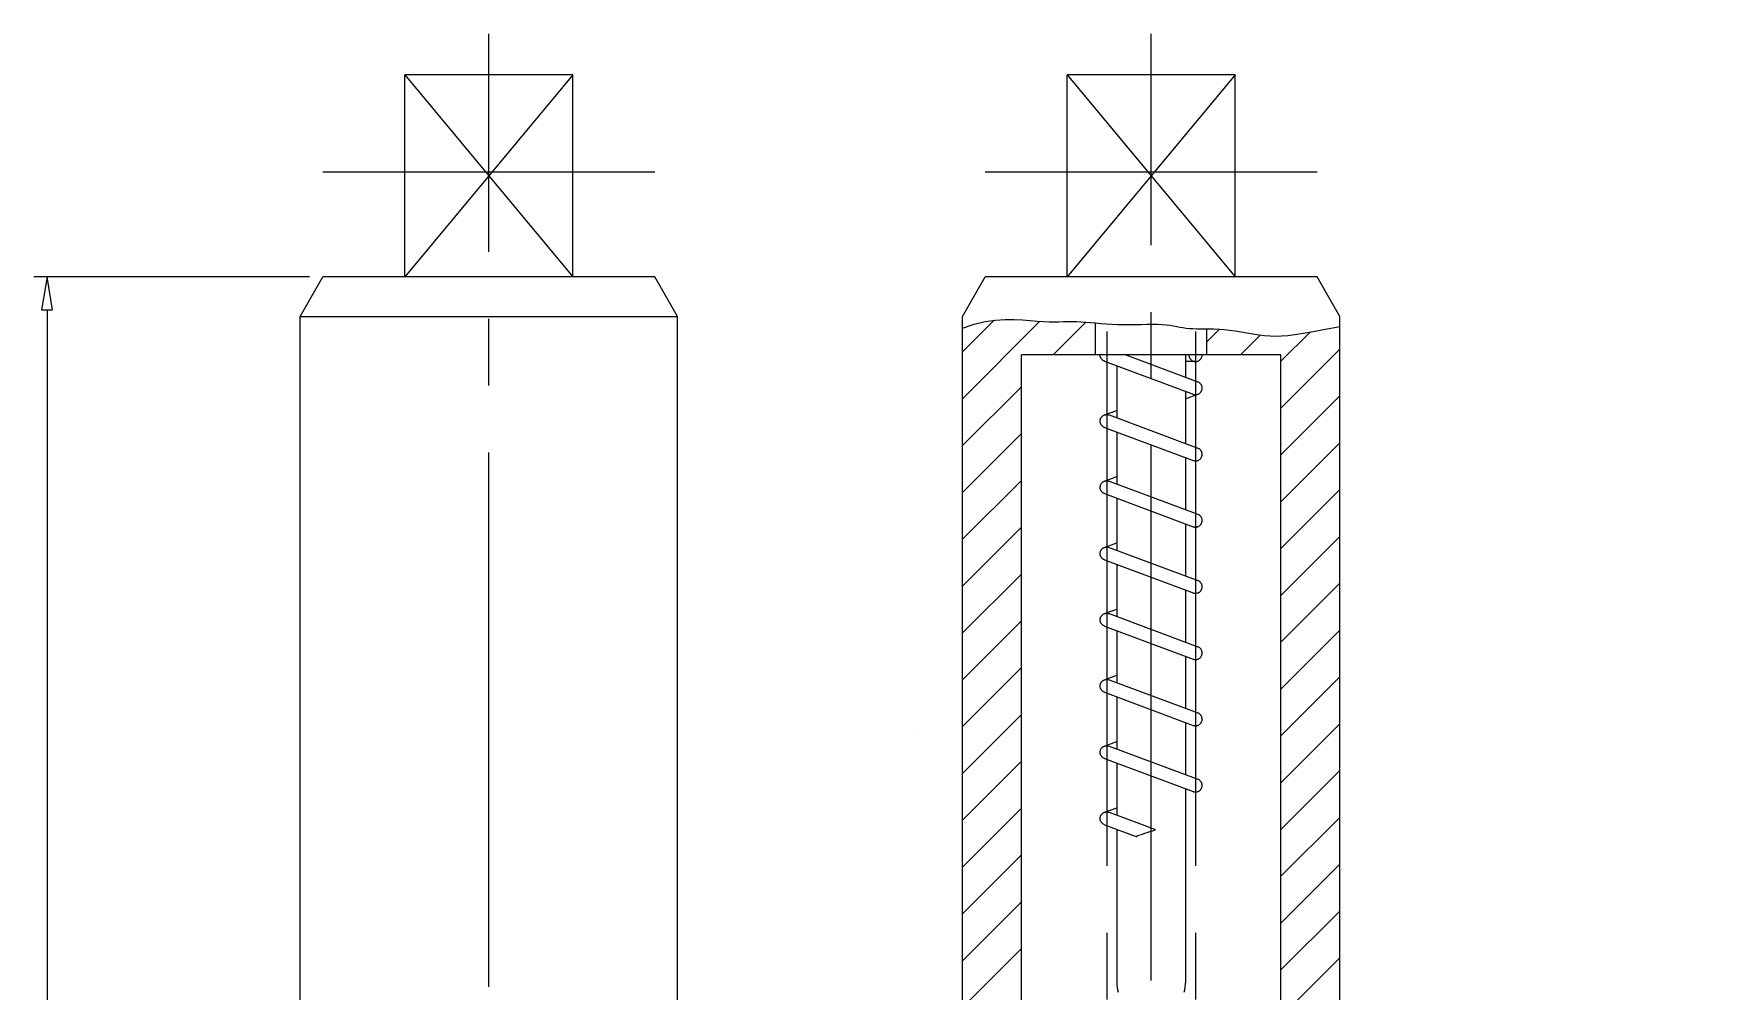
# Model space of a CAD drawing. Extents: x 18.9 to 51.2, y 0.1 to 49.5.
# Drawn here: x 19.63 to 51.25, y 31.58 to 49.49 of the extents above; entities that cross this region are included whole.
import ezdxf

# ---------------------------------------------------------------- set-up
doc = ezdxf.new("R2010")
doc.units = 0
doc.linetypes.add('1', pattern=[13.75, 10, -1.25, 1.25, -1.25])
doc.linetypes.add('2', pattern=[6.25, 5, -1.25])
doc.layers.get('0').update_dxf_attribs({"linetype": 'CONTINUOUS'})

msp = doc.modelspace()

# ---------------------------------------------------------------- linework, layer by layer
at = {"color": 4, "linetype": '1'}
for points in [[(28.143, 31.662), (28.143, 49.491)], [(40.53, 31.785), (40.53, 49.491)], [(31.248, 46.902), (25.039, 46.902)], [(43.635, 46.902), (37.426, 46.902)], [(39.701, 43.925), (39.701, 31.097)], [(41.36, 43.925), (41.36, 31.097)]]:
    msp.add_lwpolyline(points, dxfattribs=at)
at = {"color": 6, "linetype": '2'}
for points in [[(29.717, 48.723), (26.57, 48.723)], [(26.57, 44.945), (26.57, 48.723)], [(29.717, 44.945), (29.717, 48.723)], [(42.104, 48.723), (38.957, 48.723)], [(38.957, 44.945), (38.957, 48.723)], [(42.104, 44.945), (42.104, 48.723)]]:
    msp.add_lwpolyline(points, dxfattribs=at)
at = {"color": 3}
for points in [[(29.717, 48.723), (26.57, 44.945)], [(26.57, 48.723), (29.717, 44.945)], [(42.104, 48.723), (38.957, 44.945)], [(38.957, 48.723), (42.104, 44.945)], [(24.791, 44.945), (19.633, 44.945)], [(19.777, 44.326), (19.984, 44.326), (19.88, 44.945), (19.88, 44.945), (19.777, 44.326)], [(19.88, 44.326), (19.88, 0.996)], [(37, 43.986), (37.218, 44.06), (37.424, 44.109), (37.618, 44.137), (37.8, 44.149), (37.969, 44.149), (38.126, 44.14), (38.27, 44.128), (38.4, 44.117), (38.516, 44.109), (38.622, 44.105), (38.718, 44.104), (38.806, 44.105), (38.89, 44.107), (38.97, 44.108), (39.05, 44.109), (39.132, 44.108), (39.216, 44.104), (39.304, 44.098), (39.396, 44.09), (39.491, 44.082), (39.589, 44.074), (39.691, 44.066), (39.795, 44.06), (39.902, 44.055), (40.012, 44.053), (40.124, 44.054), (40.235, 44.055), (40.344, 44.056), (40.45, 44.058), (40.552, 44.059), (40.647, 44.057), (40.734, 44.054), (40.812, 44.047), (40.883, 44.038), (40.948, 44.028), (41.009, 44.017), (41.067, 44.005), (41.125, 43.995), (41.184, 43.986), (41.245, 43.98), (41.31, 43.976), (41.38, 43.974), (41.455, 43.974), (41.534, 43.974), (41.617, 43.974), (41.706, 43.972), (41.798, 43.967), (41.896, 43.959), (41.998, 43.947), (42.104, 43.932), (42.212, 43.914), (42.322, 43.896), (42.433, 43.879), (42.543, 43.863), (42.651, 43.85), (42.757, 43.841), (42.86, 43.838), (42.967, 43.84), (43.084, 43.849), (43.217, 43.866), (43.375, 43.89), (43.563, 43.923), (43.79, 43.965), (44.061, 44.017)], [(40.248, 34.476), (40.284, 34.493)], [(40.284, 34.493), (40.323, 34.508)], [(40.323, 34.508), (40.366, 34.522)], [(40.366, 34.522), (40.411, 34.536)], [(40.411, 34.536), (40.458, 34.551)], [(40.458, 34.551), (40.508, 34.567)], [(40.508, 34.567), (40.56, 34.584)], [(40.56, 34.584), (40.613, 34.605)]]:
    msp.add_lwpolyline(points, dxfattribs=at)
at = {"color": 7}
for points in [[(24.613, 44.202), (25.039, 44.945)], [(31.248, 44.945), (25.039, 44.945)], [(31.674, 44.202), (31.248, 44.945)], [(37, 44.202), (37.426, 44.945)], [(43.635, 44.945), (37.426, 44.945)], [(44.061, 44.202), (43.635, 44.945)], [(24.613, 27.133), (24.613, 44.202)], [(24.613, 44.202), (31.674, 44.202)], [(31.674, 27.133), (31.674, 44.202)], [(37, 25.894), (37, 44.202)], [(39.49, 43.484), (39.49, 44.082)], [(41.571, 43.484), (41.571, 43.974)], [(44.061, 25.894), (44.061, 44.202)], [(38.103, 31.097), (38.103, 43.484)], [(42.958, 43.484), (38.103, 43.484)], [(39.657, 43.368), (39.649, 43.371), (39.642, 43.375), (39.634, 43.379), (39.627, 43.384), (39.62, 43.389), (39.614, 43.395), (39.608, 43.402), (39.602, 43.408), (39.597, 43.415), (39.593, 43.423), (39.589, 43.43), (39.585, 43.438), (39.582, 43.446), (39.58, 43.455), (39.578, 43.463), (39.577, 43.472), (39.577, 43.48), (39.577, 43.484)], [(39.657, 43.368), (41.317, 42.748)], [(40.055, 43.484), (41.404, 42.98)], [(41.175, 43.484), (41.175, 43.066)], [(41.36, 43.36), (41.175, 43.36)], [(41.237, 43.484), (41.237, 43.475), (41.238, 43.466), (41.239, 43.458), (41.241, 43.45), (41.244, 43.441), (41.247, 43.433), (41.251, 43.425), (41.255, 43.418), (41.26, 43.411), (41.266, 43.404), (41.271, 43.398), (41.278, 43.392), (41.284, 43.386), (41.291, 43.381), (41.298, 43.376), (41.306, 43.372), (41.314, 43.369), (41.322, 43.366), (41.33, 43.363), (41.339, 43.362), (41.347, 43.36), (41.356, 43.36), (41.365, 43.36), (41.373, 43.36), (41.382, 43.362), (41.39, 43.363), (41.399, 43.366), (41.407, 43.369), (41.415, 43.372), (41.422, 43.376), (41.43, 43.381), (41.437, 43.386), (41.443, 43.392), (41.45, 43.398), (41.455, 43.404), (41.461, 43.411), (41.465, 43.418), (41.47, 43.425), (41.474, 43.433), (41.477, 43.441), (41.479, 43.45), (41.482, 43.458), (41.483, 43.466), (41.484, 43.484)], [(42.958, 31.097), (42.958, 43.484)], [(39.886, 43.282), (39.886, 42.308)], [(41.175, 42.801), (41.175, 41.827)], [(41.175, 42.663), (41.404, 42.748)], [(41.317, 42.748), (41.325, 42.746), (41.334, 42.743), (41.342, 42.742), (41.351, 42.741), (41.359, 42.74), (41.368, 42.741), (41.377, 42.741), (41.385, 42.743), (41.394, 42.745), (41.402, 42.748), (41.41, 42.751), (41.418, 42.754), (41.425, 42.759), (41.432, 42.764), (41.439, 42.769), (41.446, 42.775), (41.452, 42.781), (41.457, 42.787), (41.463, 42.794), (41.467, 42.802), (41.471, 42.809), (41.475, 42.817), (41.478, 42.825), (41.48, 42.833), (41.482, 42.842), (41.483, 42.85), (41.484, 42.859), (41.484, 42.868), (41.484, 42.876), (41.483, 42.885), (41.481, 42.893), (41.479, 42.902), (41.476, 42.91), (41.472, 42.918), (41.468, 42.925), (41.464, 42.933), (41.459, 42.94), (41.453, 42.946), (41.447, 42.953), (41.441, 42.959), (41.434, 42.964), (41.427, 42.969), (41.419, 42.973), (41.404, 42.98)], [(39.657, 42.129), (39.649, 42.132), (39.642, 42.136), (39.634, 42.14), (39.627, 42.145), (39.62, 42.151), (39.614, 42.157), (39.608, 42.163), (39.602, 42.169), (39.597, 42.177), (39.593, 42.184), (39.589, 42.192), (39.585, 42.199), (39.582, 42.208), (39.58, 42.216), (39.578, 42.224), (39.577, 42.233), (39.577, 42.242), (39.577, 42.25), (39.577, 42.259), (39.579, 42.267), (39.581, 42.276), (39.583, 42.284), (39.586, 42.292), (39.59, 42.3), (39.594, 42.308), (39.598, 42.315), (39.604, 42.322), (39.609, 42.329), (39.615, 42.335), (39.622, 42.34), (39.629, 42.346), (39.636, 42.351), (39.643, 42.355), (39.651, 42.359), (39.659, 42.362), (39.667, 42.364), (39.676, 42.366), (39.684, 42.368), (39.693, 42.369), (39.702, 42.369), (39.71, 42.368), (39.719, 42.367), (39.727, 42.366), (39.744, 42.361)], [(39.657, 42.361), (39.886, 42.446)], [(39.657, 42.129), (41.317, 41.51)], [(39.744, 42.361), (41.404, 41.742)], [(39.886, 42.043), (39.886, 41.069)], [(41.317, 41.51), (41.325, 41.507), (41.334, 41.505), (41.342, 41.503), (41.351, 41.502), (41.359, 41.502), (41.368, 41.502), (41.377, 41.503), (41.385, 41.504), (41.394, 41.506), (41.402, 41.509), (41.41, 41.512), (41.418, 41.516), (41.425, 41.52), (41.432, 41.525), (41.439, 41.53), (41.446, 41.536), (41.452, 41.542), (41.457, 41.549), (41.463, 41.556), (41.467, 41.563), (41.471, 41.57), (41.475, 41.578), (41.478, 41.586), (41.48, 41.595), (41.482, 41.603), (41.483, 41.612), (41.484, 41.62), (41.484, 41.629), (41.484, 41.638), (41.483, 41.646), (41.481, 41.655), (41.479, 41.663), (41.476, 41.671), (41.472, 41.679), (41.468, 41.687), (41.464, 41.694), (41.459, 41.701), (41.453, 41.708), (41.447, 41.714), (41.441, 41.72), (41.434, 41.725), (41.427, 41.73), (41.419, 41.734), (41.404, 41.742)], [(41.175, 41.563), (41.175, 40.588)], [(39.657, 40.89), (39.649, 40.893), (39.642, 40.897), (39.634, 40.902), (39.627, 40.907), (39.62, 40.912), (39.614, 40.918), (39.608, 40.924), (39.602, 40.931), (39.597, 40.938), (39.593, 40.945), (39.589, 40.953), (39.585, 40.961), (39.582, 40.969), (39.58, 40.977), (39.578, 40.986), (39.577, 40.994), (39.577, 41.003), (39.577, 41.012), (39.577, 41.02), (39.579, 41.029), (39.581, 41.037), (39.583, 41.045), (39.586, 41.054), (39.59, 41.061), (39.594, 41.069), (39.598, 41.076), (39.604, 41.083), (39.609, 41.09), (39.615, 41.096), (39.622, 41.102), (39.629, 41.107), (39.636, 41.112), (39.643, 41.116), (39.651, 41.12), (39.659, 41.123), (39.667, 41.126), (39.676, 41.128), (39.684, 41.129), (39.693, 41.13), (39.702, 41.13), (39.71, 41.13), (39.719, 41.129), (39.727, 41.127), (39.744, 41.122)], [(39.657, 41.122), (39.886, 41.208)], [(39.744, 41.122), (41.404, 40.503)], [(39.657, 40.89), (41.317, 40.271)], [(39.886, 40.805), (39.886, 39.83)], [(41.317, 40.271), (41.325, 40.268), (41.334, 40.266), (41.342, 40.264), (41.351, 40.263), (41.359, 40.263), (41.368, 40.263), (41.377, 40.264), (41.385, 40.266), (41.394, 40.268), (41.402, 40.27), (41.41, 40.273), (41.418, 40.277), (41.425, 40.281), (41.432, 40.286), (41.439, 40.291), (41.446, 40.297), (41.452, 40.303), (41.457, 40.31), (41.463, 40.317), (41.467, 40.324), (41.471, 40.332), (41.475, 40.34), (41.478, 40.348), (41.48, 40.356), (41.482, 40.364), (41.483, 40.373), (41.484, 40.382), (41.484, 40.39), (41.484, 40.399), (41.483, 40.407), (41.481, 40.416), (41.479, 40.424), (41.476, 40.432), (41.472, 40.44), (41.468, 40.448), (41.464, 40.455), (41.459, 40.462), (41.453, 40.469), (41.447, 40.475), (41.441, 40.481), (41.434, 40.487), (41.427, 40.491), (41.419, 40.496), (41.404, 40.503)], [(41.175, 40.324), (41.175, 39.35)], [(39.657, 39.651), (39.649, 39.655), (39.642, 39.659), (39.634, 39.663), (39.627, 39.668), (39.62, 39.673), (39.614, 39.679), (39.608, 39.685), (39.602, 39.692), (39.597, 39.699), (39.593, 39.706), (39.589, 39.714), (39.585, 39.722), (39.582, 39.73), (39.58, 39.739), (39.578, 39.747), (39.577, 39.756), (39.577, 39.764), (39.577, 39.773), (39.577, 39.781), (39.579, 39.79), (39.581, 39.798), (39.583, 39.807), (39.586, 39.815), (39.59, 39.823), (39.594, 39.83), (39.598, 39.838), (39.604, 39.845), (39.609, 39.851), (39.615, 39.857), (39.622, 39.863), (39.629, 39.868), (39.636, 39.873), (39.643, 39.877), (39.651, 39.881), (39.659, 39.884), (39.667, 39.887), (39.676, 39.889), (39.684, 39.89), (39.693, 39.891), (39.702, 39.891), (39.71, 39.891), (39.719, 39.89), (39.727, 39.888), (39.744, 39.884)], [(39.657, 39.884), (39.886, 39.969)], [(39.744, 39.884), (41.404, 39.264)], [(39.657, 39.651), (41.317, 39.032)], [(39.886, 39.566), (39.886, 38.592)], [(41.317, 39.032), (41.325, 39.029), (41.334, 39.027), (41.342, 39.026), (41.351, 39.025), (41.359, 39.024), (41.368, 39.025), (41.377, 39.025), (41.385, 39.027), (41.394, 39.029), (41.402, 39.031), (41.41, 39.035), (41.418, 39.038), (41.425, 39.043), (41.432, 39.047), (41.439, 39.053), (41.446, 39.058), (41.452, 39.065), (41.457, 39.071), (41.463, 39.078), (41.467, 39.085), (41.471, 39.093), (41.475, 39.101), (41.478, 39.109), (41.48, 39.117), (41.482, 39.126), (41.483, 39.134), (41.484, 39.143), (41.484, 39.152), (41.484, 39.16), (41.483, 39.169), (41.481, 39.177), (41.479, 39.186), (41.476, 39.194), (41.472, 39.202), (41.468, 39.209), (41.464, 39.217), (41.459, 39.224), (41.453, 39.23), (41.447, 39.237), (41.441, 39.242), (41.434, 39.248), (41.427, 39.253), (41.419, 39.257), (41.404, 39.264)], [(41.175, 39.085), (41.175, 38.111)], [(39.657, 38.413), (39.649, 38.416), (39.642, 38.42), (39.634, 38.424), (39.627, 38.429), (39.62, 38.435), (39.614, 38.44), (39.608, 38.447), (39.602, 38.453), (39.597, 38.46), (39.593, 38.468), (39.589, 38.475), (39.585, 38.483), (39.582, 38.492), (39.58, 38.5), (39.578, 38.508), (39.577, 38.517), (39.577, 38.526), (39.577, 38.534), (39.577, 38.543), (39.579, 38.551), (39.581, 38.56), (39.583, 38.568), (39.586, 38.576), (39.59, 38.584), (39.594, 38.592), (39.598, 38.599), (39.604, 38.606), (39.609, 38.612), (39.615, 38.619), (39.622, 38.624), (39.629, 38.63), (39.636, 38.634), (39.643, 38.639), (39.651, 38.642), (39.659, 38.646), (39.667, 38.648), (39.676, 38.65), (39.684, 38.652), (39.693, 38.652), (39.702, 38.653), (39.71, 38.652), (39.719, 38.651), (39.727, 38.65), (39.744, 38.645)], [(39.657, 38.645), (39.886, 38.73)], [(39.744, 38.645), (41.404, 38.026)], [(39.657, 38.413), (41.317, 37.793)], [(39.886, 38.327), (39.886, 37.353)], [(41.317, 37.793), (41.325, 37.791), (41.334, 37.789), (41.342, 37.787), (41.351, 37.786), (41.359, 37.786), (41.368, 37.786), (41.377, 37.787), (41.385, 37.788), (41.394, 37.79), (41.402, 37.793), (41.41, 37.796), (41.418, 37.8), (41.425, 37.804), (41.432, 37.809), (41.439, 37.814), (41.446, 37.82), (41.452, 37.826), (41.457, 37.832), (41.463, 37.839), (41.467, 37.847), (41.471, 37.854), (41.475, 37.862), (41.478, 37.87), (41.48, 37.879), (41.482, 37.887), (41.483, 37.896), (41.484, 37.904), (41.484, 37.913), (41.484, 37.921), (41.483, 37.93), (41.481, 37.938), (41.479, 37.947), (41.476, 37.955), (41.472, 37.963), (41.468, 37.971), (41.464, 37.978), (41.459, 37.985), (41.453, 37.992), (41.447, 37.998), (41.441, 38.004), (41.434, 38.009), (41.427, 38.014), (41.419, 38.018), (41.404, 38.026)], [(41.175, 37.847), (41.175, 36.872)], [(39.657, 37.174), (39.649, 37.177), (39.642, 37.181), (39.634, 37.186), (39.627, 37.191), (39.62, 37.196), (39.614, 37.202), (39.608, 37.208), (39.602, 37.215), (39.597, 37.222), (39.593, 37.229), (39.589, 37.237), (39.585, 37.245), (39.582, 37.253), (39.58, 37.261), (39.578, 37.27), (39.577, 37.278), (39.577, 37.287), (39.577, 37.295), (39.577, 37.304), (39.579, 37.313), (39.581, 37.321), (39.583, 37.329), (39.586, 37.337), (39.59, 37.345), (39.594, 37.353), (39.598, 37.36), (39.604, 37.367), (39.609, 37.374), (39.615, 37.38), (39.622, 37.386), (39.629, 37.391), (39.636, 37.396), (39.643, 37.4), (39.651, 37.404), (39.659, 37.407), (39.667, 37.409), (39.676, 37.411), (39.684, 37.413), (39.693, 37.414), (39.702, 37.414), (39.71, 37.414), (39.719, 37.413), (39.727, 37.411), (39.744, 37.406)], [(39.657, 37.406), (39.886, 37.492)], [(39.744, 37.406), (41.404, 36.787)], [(39.657, 37.174), (41.317, 36.555)], [(39.886, 37.089), (39.886, 36.114)], [(41.317, 36.555), (41.325, 36.552), (41.334, 36.55), (41.342, 36.548), (41.351, 36.547), (41.359, 36.547), (41.368, 36.547), (41.377, 36.548), (41.385, 36.549), (41.394, 36.551), (41.402, 36.554), (41.41, 36.557), (41.418, 36.561), (41.425, 36.565), (41.432, 36.57), (41.439, 36.575), (41.446, 36.581), (41.452, 36.587), (41.457, 36.594), (41.463, 36.601), (41.467, 36.608), (41.471, 36.616), (41.475, 36.623), (41.478, 36.632), (41.48, 36.64), (41.482, 36.648), (41.483, 36.657), (41.484, 36.665), (41.484, 36.674), (41.484, 36.683), (41.483, 36.691), (41.481, 36.7), (41.479, 36.708), (41.476, 36.716), (41.472, 36.724), (41.468, 36.732), (41.464, 36.739), (41.459, 36.746), (41.453, 36.753), (41.447, 36.759), (41.441, 36.765), (41.434, 36.77), (41.427, 36.775), (41.419, 36.78), (41.404, 36.787)], [(41.175, 36.608), (41.175, 35.634)], [(39.657, 35.935), (39.649, 35.939), (39.642, 35.943), (39.634, 35.947), (39.627, 35.952), (39.62, 35.957), (39.614, 35.963), (39.608, 35.969), (39.602, 35.976), (39.597, 35.983), (39.593, 35.99), (39.589, 35.998), (39.585, 36.006), (39.582, 36.014), (39.58, 36.022), (39.578, 36.031), (39.577, 36.039), (39.577, 36.048), (39.577, 36.057), (39.577, 36.065), (39.579, 36.074), (39.581, 36.082), (39.583, 36.091), (39.586, 36.099), (39.59, 36.107), (39.594, 36.114), (39.598, 36.122), (39.604, 36.128), (39.609, 36.135), (39.615, 36.141), (39.622, 36.147), (39.629, 36.152), (39.636, 36.157), (39.643, 36.161), (39.651, 36.165), (39.659, 36.168), (39.667, 36.171), (39.676, 36.173), (39.684, 36.174), (39.693, 36.175), (39.702, 36.175), (39.71, 36.175), (39.719, 36.174), (39.727, 36.172), (39.744, 36.167)], [(39.657, 36.167), (39.886, 36.253)], [(39.744, 36.167), (41.404, 35.548)], [(39.657, 35.935), (41.317, 35.316)], [(39.886, 35.85), (39.886, 34.876)], [(41.317, 35.316), (41.325, 35.313), (41.334, 35.311), (41.342, 35.31), (41.351, 35.309), (41.359, 35.308), (41.368, 35.308), (41.377, 35.309), (41.385, 35.311), (41.394, 35.313), (41.402, 35.315), (41.41, 35.319), (41.418, 35.322), (41.425, 35.327), (41.432, 35.331), (41.439, 35.337), (41.446, 35.342), (41.452, 35.348), (41.457, 35.355), (41.463, 35.362), (41.467, 35.369), (41.471, 35.377), (41.475, 35.385), (41.478, 35.393), (41.48, 35.401), (41.482, 35.41), (41.483, 35.418), (41.484, 35.427), (41.484, 35.435), (41.484, 35.444), (41.483, 35.453), (41.481, 35.461), (41.479, 35.469), (41.476, 35.478), (41.472, 35.485), (41.468, 35.493), (41.464, 35.501), (41.459, 35.508), (41.453, 35.514), (41.447, 35.52), (41.441, 35.526), (41.434, 35.532), (41.427, 35.537), (41.419, 35.541), (41.404, 35.548)], [(41.175, 35.369), (41.175, 31.741)], [(39.657, 34.697), (39.649, 34.7), (39.642, 34.704), (39.634, 34.708), (39.627, 34.713), (39.62, 34.718), (39.614, 34.724), (39.608, 34.731), (39.602, 34.737), (39.597, 34.744), (39.593, 34.752), (39.589, 34.759), (39.585, 34.767), (39.582, 34.775), (39.58, 34.784), (39.578, 34.792), (39.577, 34.801), (39.577, 34.809), (39.577, 34.818), (39.577, 34.827), (39.579, 34.835), (39.581, 34.844), (39.583, 34.852), (39.586, 34.86), (39.59, 34.868), (39.594, 34.876), (39.598, 34.883), (39.604, 34.89), (39.609, 34.896), (39.615, 34.903), (39.622, 34.908), (39.629, 34.914), (39.636, 34.918), (39.643, 34.923), (39.651, 34.926), (39.659, 34.929), (39.667, 34.932), (39.676, 34.934), (39.684, 34.936), (39.693, 34.936), (39.702, 34.937), (39.71, 34.936), (39.719, 34.935), (39.727, 34.934), (39.744, 34.929)], [(39.657, 34.929), (39.886, 35.014)], [(39.744, 34.929), (40.613, 34.605)], [(39.657, 34.697), (40.248, 34.476)], [(39.886, 34.611), (39.886, 31.741)], [(39.886, 31.741), (39.888, 31.696), (39.893, 31.651), (39.9, 31.607), (39.911, 31.563)], [(41.15, 31.563), (41.161, 31.607), (41.168, 31.651), (41.175, 31.741)]]:
    msp.add_lwpolyline(points, dxfattribs=at)
at = {"color": 1}
for points in [[(37.594, 44.133), (37, 43.539)], [(38.45, 44.114), (37, 42.663)], [(39.31, 44.097), (38.696, 43.484)], [(41.807, 43.967), (41.571, 43.731)], [(42.575, 43.859), (42.2, 43.484)], [(43.505, 43.913), (42.958, 43.366)], [(44.061, 43.593), (42.958, 42.49)], [(38.103, 42.89), (37, 41.787)], [(44.061, 42.717), (42.958, 41.614)], [(38.103, 42.014), (37, 40.912)], [(44.061, 41.841), (42.958, 40.738)], [(38.103, 41.138), (37, 40.036)], [(44.061, 40.965), (42.958, 39.863)], [(38.103, 40.262), (37, 39.16)], [(44.061, 40.089), (42.958, 38.987)], [(38.103, 39.386), (37, 38.284)], [(44.061, 39.213), (42.958, 38.111)], [(38.103, 38.51), (37, 37.408)], [(44.061, 38.337), (42.958, 37.235)], [(38.103, 37.635), (37, 36.532)], [(44.061, 37.461), (42.958, 36.359)], [(38.103, 36.759), (37, 35.656)], [(44.061, 36.586), (42.958, 35.483)], [(38.103, 35.883), (37, 34.78)], [(44.061, 35.71), (42.958, 34.607)], [(38.103, 35.007), (37, 33.904)], [(44.061, 34.834), (42.958, 33.731)], [(38.103, 34.131), (37, 33.029)], [(44.061, 33.958), (42.958, 32.855)], [(38.103, 33.255), (37, 32.153)], [(44.061, 33.082), (42.958, 31.98)], [(38.103, 32.379), (37, 31.277)], [(44.061, 32.206), (42.958, 31.104)]]:
    msp.add_lwpolyline(points, dxfattribs=at)
at = {"color": 2, "const_width": 0.000000248}
for points in [[(27.757, 39.628), (27.748, 39.53), (27.792, 39.519), (27.827, 39.503), (27.853, 39.482), (27.871, 39.457), (27.882, 39.427), (27.886, 39.392), (27.883, 39.362), (27.875, 39.335), (27.863, 39.31), (27.846, 39.288), (27.826, 39.269), (27.803, 39.252), (27.775, 39.238), (27.741, 39.225), (27.701, 39.214), (27.658, 39.206), (27.614, 39.201), (27.57, 39.199), (27.565, 39.199), (27.558, 39.199), (27.549, 39.2), (27.581, 39.222), (27.608, 39.25), (27.632, 39.283), (27.649, 39.319), (27.66, 39.357), (27.663, 39.397), (27.655, 39.463), (27.629, 39.521), (27.585, 39.572), (27.527, 39.611), (27.458, 39.635), (27.379, 39.643), (27.296, 39.635), (27.225, 39.61), (27.165, 39.569), (27.121, 39.515), (27.094, 39.453), (27.085, 39.382), (27.09, 39.33), (27.105, 39.281), (27.13, 39.234), (27.165, 39.193), (27.209, 39.159), (27.261, 39.133), (27.325, 39.113), (27.407, 39.102), (27.506, 39.098), (27.609, 39.102), (27.698, 39.113), (27.771, 39.132), (27.832, 39.159), (27.882, 39.193), (27.922, 39.235), (27.95, 39.283), (27.968, 39.336), (27.973, 39.395), (27.967, 39.456), (27.948, 39.508), (27.917, 39.554), (27.874, 39.589), (27.821, 39.614), (27.757, 39.628)], [(27.373, 39.211), (27.316, 39.216), (27.267, 39.232), (27.227, 39.258), (27.197, 39.291), (27.179, 39.328), (27.173, 39.37), (27.18, 39.413), (27.199, 39.452), (27.231, 39.488), (27.274, 39.516), (27.324, 39.533), (27.382, 39.538), (27.434, 39.533), (27.479, 39.517), (27.517, 39.49), (27.546, 39.456), (27.563, 39.417), (27.569, 39.373), (27.563, 39.328), (27.546, 39.29), (27.517, 39.256), (27.478, 39.231), (27.43, 39.216), (27.373, 39.211)], [(36.565, 39.628), (36.556, 39.53), (36.599, 39.519), (36.634, 39.503), (36.661, 39.482), (36.679, 39.457), (36.69, 39.427), (36.693, 39.392), (36.691, 39.362), (36.683, 39.335), (36.671, 39.31), (36.654, 39.288), (36.634, 39.269), (36.61, 39.252), (36.582, 39.238), (36.548, 39.225), (36.509, 39.214), (36.466, 39.206), (36.422, 39.201), (36.378, 39.199), (36.373, 39.199), (36.365, 39.199), (36.357, 39.2), (36.389, 39.222), (36.416, 39.25), (36.439, 39.283), (36.457, 39.319), (36.468, 39.357), (36.471, 39.397), (36.463, 39.463), (36.436, 39.521), (36.393, 39.572), (36.335, 39.611), (36.266, 39.635), (36.186, 39.643), (36.104, 39.635), (36.033, 39.61), (35.973, 39.569), (35.928, 39.515), (35.901, 39.453), (35.892, 39.382), (35.897, 39.33), (35.913, 39.281), (35.938, 39.234), (35.973, 39.193), (36.016, 39.159), (36.068, 39.133), (36.133, 39.113), (36.215, 39.102), (36.313, 39.098), (36.417, 39.102), (36.506, 39.113), (36.579, 39.132), (36.64, 39.159), (36.69, 39.193), (36.73, 39.235), (36.758, 39.283), (36.775, 39.336), (36.781, 39.395), (36.775, 39.456), (36.756, 39.508), (36.724, 39.554), (36.682, 39.589), (36.628, 39.614), (36.565, 39.628)], [(36.181, 39.211), (36.124, 39.216), (36.075, 39.232), (36.035, 39.258), (36.005, 39.291), (35.987, 39.328), (35.981, 39.37), (35.987, 39.413), (36.007, 39.452), (36.039, 39.488), (36.082, 39.516), (36.132, 39.533), (36.19, 39.538), (36.242, 39.533), (36.287, 39.517), (36.325, 39.49), (36.354, 39.456), (36.371, 39.417), (36.377, 39.373), (36.371, 39.328), (36.354, 39.29), (36.325, 39.256), (36.286, 39.231), (36.238, 39.216), (36.181, 39.211)], [(27.959, 38.616), (27.959, 38.717), (27.278, 38.717), (27.302, 38.744), (27.327, 38.776), (27.351, 38.814), (27.374, 38.852), (27.392, 38.888), (27.406, 38.921), (27.303, 38.921), (27.273, 38.866), (27.239, 38.817), (27.201, 38.772), (27.161, 38.733), (27.123, 38.703), (27.085, 38.681), (27.085, 38.616), (27.959, 38.616)], [(36.766, 38.616), (36.766, 38.717), (36.085, 38.717), (36.11, 38.744), (36.134, 38.776), (36.159, 38.814), (36.181, 38.852), (36.2, 38.888), (36.214, 38.921), (36.111, 38.921), (36.081, 38.866), (36.047, 38.817), (36.009, 38.772), (35.969, 38.733), (35.93, 38.703), (35.892, 38.681), (35.892, 38.616), (36.766, 38.616)], [(48.261, 38.936), (47.39, 38.936), (47.39, 38.771), (48.007, 38.574), (48.059, 38.558), (48.102, 38.545), (48.135, 38.535), (48.099, 38.524), (48.052, 38.509), (47.996, 38.491), (47.39, 38.292), (47.39, 38.145), (48.261, 38.145), (48.261, 38.25), (47.532, 38.25), (48.261, 38.491), (48.261, 38.59), (47.52, 38.83), (48.261, 38.83), (48.261, 38.936)], [(49.747, 38.59), (49.747, 38.692), (49.066, 38.692), (49.091, 38.719), (49.115, 38.751), (49.14, 38.788), (49.162, 38.827), (49.181, 38.862), (49.195, 38.895), (49.092, 38.895), (49.062, 38.841), (49.028, 38.791), (48.99, 38.746), (48.95, 38.708), (48.911, 38.678), (48.873, 38.656), (48.873, 38.59), (49.747, 38.59)], [(51.032, 38.958), (51.023, 38.86), (51.067, 38.85), (51.102, 38.834), (51.128, 38.813), (51.146, 38.787), (51.157, 38.757), (51.161, 38.723), (51.158, 38.693), (51.151, 38.666), (51.138, 38.641), (51.121, 38.619), (51.101, 38.599), (51.078, 38.583), (51.05, 38.569), (51.016, 38.556), (50.976, 38.545), (50.933, 38.536), (50.889, 38.531), (50.845, 38.53), (50.84, 38.53), (50.833, 38.53), (50.824, 38.53), (50.856, 38.553), (50.883, 38.581), (50.907, 38.614), (50.924, 38.65), (50.935, 38.688), (50.939, 38.728), (50.93, 38.793), (50.904, 38.851), (50.86, 38.902), (50.802, 38.942), (50.734, 38.966), (50.654, 38.974), (50.571, 38.965), (50.5, 38.94), (50.44, 38.899), (50.396, 38.845), (50.369, 38.783), (50.36, 38.713), (50.365, 38.66), (50.38, 38.611), (50.405, 38.565), (50.44, 38.524), (50.484, 38.49), (50.536, 38.463), (50.601, 38.444), (50.682, 38.432), (50.781, 38.428), (50.884, 38.432), (50.973, 38.444), (51.046, 38.463), (51.107, 38.49), (51.157, 38.524), (51.197, 38.566), (51.226, 38.614), (51.243, 38.667), (51.248, 38.725), (51.242, 38.786), (51.223, 38.839), (51.192, 38.884), (51.149, 38.92), (51.096, 38.944), (51.032, 38.958)], [(50.648, 38.542), (50.591, 38.547), (50.542, 38.562), (50.502, 38.588), (50.472, 38.621), (50.454, 38.659), (50.448, 38.7), (50.455, 38.744), (50.474, 38.783), (50.506, 38.819), (50.549, 38.847), (50.599, 38.863), (50.657, 38.869), (50.709, 38.864), (50.754, 38.848), (50.792, 38.821), (50.821, 38.787), (50.838, 38.748), (50.844, 38.703), (50.838, 38.659), (50.821, 38.62), (50.792, 38.587), (50.753, 38.562), (50.705, 38.547), (50.648, 38.542)], [(27.529, 38.355), (27.433, 38.352), (27.35, 38.341), (27.281, 38.325), (27.223, 38.301), (27.175, 38.271), (27.136, 38.235), (27.107, 38.192), (27.09, 38.142), (27.085, 38.085), (27.088, 38.042), (27.097, 38.003), (27.113, 37.968), (27.134, 37.936), (27.162, 37.908), (27.194, 37.884), (27.232, 37.864), (27.275, 37.847), (27.324, 37.833), (27.38, 37.823), (27.449, 37.816), (27.529, 37.814), (27.625, 37.818), (27.707, 37.828), (27.777, 37.844), (27.835, 37.868), (27.883, 37.897), (27.922, 37.934), (27.951, 37.977), (27.968, 38.027), (27.973, 38.085), (27.963, 38.159), (27.933, 38.222), (27.883, 38.273), (27.796, 38.318), (27.678, 38.346), (27.529, 38.355)], [(36.337, 38.355), (36.241, 38.352), (36.158, 38.341), (36.089, 38.325), (36.031, 38.301), (35.982, 38.271), (35.943, 38.235), (35.915, 38.192), (35.898, 38.142), (35.892, 38.085), (35.896, 38.042), (35.905, 38.003), (35.921, 37.968), (35.942, 37.936), (35.969, 37.908), (36.002, 37.884), (36.04, 37.864), (36.083, 37.847), (36.131, 37.833), (36.188, 37.823), (36.257, 37.816), (36.337, 37.814), (36.433, 37.818), (36.515, 37.828), (36.584, 37.844), (36.642, 37.868), (36.691, 37.897), (36.73, 37.934), (36.758, 37.977), (36.775, 38.027), (36.781, 38.085), (36.771, 38.159), (36.741, 38.222), (36.691, 38.273), (36.603, 38.318), (36.485, 38.346), (36.337, 38.355)], [(49.762, 38.378), (48.862, 38.137), (48.862, 38.056), (49.762, 38.296), (49.762, 38.378)], [(27.529, 38.25), (27.656, 38.245), (27.751, 38.229), (27.815, 38.203), (27.854, 38.168), (27.878, 38.129), (27.886, 38.085), (27.878, 38.04), (27.854, 38.001), (27.814, 37.967), (27.751, 37.94), (27.656, 37.924), (27.529, 37.919), (27.402, 37.924), (27.307, 37.94), (27.244, 37.967), (27.204, 38.001), (27.181, 38.041), (27.173, 38.086), (27.18, 38.129), (27.201, 38.167), (27.235, 38.198), (27.303, 38.227), (27.401, 38.244), (27.529, 38.25)], [(36.337, 38.25), (36.464, 38.245), (36.559, 38.229), (36.622, 38.203), (36.662, 38.168), (36.685, 38.129), (36.693, 38.085), (36.685, 38.04), (36.662, 38.001), (36.622, 37.967), (36.559, 37.94), (36.464, 37.924), (36.337, 37.919), (36.21, 37.924), (36.115, 37.94), (36.052, 37.967), (36.012, 38.001), (35.989, 38.041), (35.981, 38.086), (35.988, 38.129), (36.009, 38.167), (36.043, 38.198), (36.111, 38.227), (36.209, 38.244), (36.337, 38.25)], [(47.945, 38.019), (47.839, 38.008), (47.752, 37.977), (47.686, 37.926), (47.647, 37.87), (47.624, 37.807), (47.616, 37.737), (47.625, 37.659), (47.654, 37.592), (47.701, 37.535), (47.765, 37.491), (47.844, 37.465), (47.937, 37.456), (48.012, 37.46), (48.076, 37.471), (48.128, 37.491), (48.171, 37.517), (48.207, 37.551), (48.236, 37.592), (48.258, 37.638), (48.271, 37.686), (48.275, 37.737), (48.266, 37.816), (48.237, 37.884), (48.19, 37.941), (48.125, 37.984), (48.044, 38.01), (47.945, 38.019)], [(49.644, 37.473), (49.747, 37.473), (49.747, 38.021), (49.722, 38.02), (49.697, 38.016), (49.673, 38.009), (49.634, 37.992), (49.595, 37.97), (49.557, 37.942), (49.517, 37.907), (49.473, 37.862), (49.425, 37.809), (49.353, 37.728), (49.292, 37.668), (49.241, 37.626), (49.197, 37.6), (49.154, 37.584), (49.113, 37.579), (49.072, 37.583), (49.037, 37.598), (49.005, 37.622), (48.981, 37.654), (48.967, 37.691), (48.962, 37.735), (48.967, 37.78), (48.982, 37.82), (49.008, 37.852), (49.043, 37.877), (49.086, 37.892), (49.136, 37.897), (49.125, 38.002), (49.05, 37.988), (48.987, 37.961), (48.938, 37.921), (48.902, 37.869), (48.88, 37.806), (48.873, 37.732), (48.881, 37.658), (48.904, 37.596), (48.943, 37.544), (48.993, 37.505), (49.05, 37.482), (49.115, 37.474), (49.15, 37.476), (49.184, 37.483), (49.218, 37.494), (49.252, 37.511), (49.287, 37.534), (49.324, 37.562), (49.366, 37.6), (49.417, 37.653), (49.477, 37.719), (49.525, 37.773), (49.562, 37.812), (49.587, 37.836), (49.606, 37.853), (49.625, 37.867), (49.644, 37.879), (49.644, 37.473)], [(51.234, 37.946), (51.234, 38.048), (50.553, 38.048), (50.577, 38.075), (50.602, 38.107), (50.626, 38.144), (50.649, 38.183), (50.667, 38.218), (50.681, 38.251), (50.578, 38.251), (50.548, 38.197), (50.514, 38.147), (50.476, 38.102), (50.437, 38.064), (50.398, 38.034), (50.36, 38.012), (50.36, 37.946), (51.234, 37.946)], [(27.301, 37.183), (27.31, 37.284), (27.272, 37.294), (27.241, 37.307), (27.218, 37.322), (27.193, 37.352), (27.178, 37.386), (27.172, 37.424), (27.176, 37.455), (27.185, 37.484), (27.201, 37.51), (27.229, 37.539), (27.265, 37.565), (27.308, 37.585), (27.362, 37.601), (27.429, 37.611), (27.51, 37.614), (27.474, 37.588), (27.445, 37.558), (27.422, 37.524), (27.407, 37.488), (27.397, 37.451), (27.394, 37.413), (27.403, 37.348), (27.429, 37.291), (27.473, 37.24), (27.53, 37.2), (27.598, 37.176), (27.676, 37.168), (27.729, 37.172), (27.78, 37.183), (27.828, 37.202), (27.871, 37.227), (27.907, 37.258), (27.936, 37.294), (27.957, 37.335), (27.969, 37.38), (27.973, 37.428), (27.962, 37.507), (27.93, 37.576), (27.875, 37.635), (27.795, 37.68), (27.688, 37.707), (27.551, 37.715), (27.398, 37.706), (27.276, 37.676), (27.184, 37.627), (27.129, 37.569), (27.096, 37.5), (27.085, 37.418), (27.091, 37.357), (27.11, 37.303), (27.142, 37.258), (27.185, 37.222), (27.239, 37.197), (27.301, 37.183)], [(36.109, 37.183), (36.117, 37.284), (36.079, 37.294), (36.049, 37.307), (36.026, 37.322), (36.001, 37.352), (35.985, 37.386), (35.98, 37.424), (35.983, 37.455), (35.993, 37.484), (36.009, 37.51), (36.037, 37.539), (36.073, 37.565), (36.116, 37.585), (36.17, 37.601), (36.237, 37.611), (36.317, 37.614), (36.282, 37.588), (36.253, 37.558), (36.23, 37.524), (36.214, 37.488), (36.205, 37.451), (36.202, 37.413), (36.21, 37.348), (36.237, 37.291), (36.28, 37.24), (36.338, 37.2), (36.406, 37.176), (36.484, 37.168), (36.537, 37.172), (36.588, 37.183), (36.636, 37.202), (36.679, 37.227), (36.715, 37.258), (36.744, 37.294), (36.765, 37.335), (36.777, 37.38), (36.781, 37.428), (36.77, 37.507), (36.737, 37.576), (36.683, 37.635), (36.603, 37.68), (36.495, 37.707), (36.359, 37.715), (36.206, 37.706), (36.084, 37.676), (35.992, 37.627), (35.937, 37.569), (35.903, 37.5), (35.892, 37.418), (35.899, 37.357), (35.918, 37.303), (35.95, 37.258), (35.993, 37.222), (36.046, 37.197), (36.109, 37.183)], [(47.945, 37.914), (48.019, 37.908), (48.08, 37.892), (48.127, 37.864), (48.16, 37.827), (48.18, 37.785), (48.187, 37.737), (48.18, 37.689), (48.16, 37.647), (48.127, 37.611), (48.079, 37.583), (48.018, 37.566), (47.942, 37.561), (47.87, 37.566), (47.811, 37.583), (47.765, 37.611), (47.731, 37.648), (47.711, 37.69), (47.704, 37.737), (47.711, 37.785), (47.731, 37.827), (47.764, 37.864), (47.811, 37.892), (47.872, 37.908), (47.945, 37.914)], [(50.804, 37.686), (50.708, 37.682), (50.625, 37.672), (50.556, 37.655), (50.498, 37.632), (50.45, 37.602), (50.411, 37.565), (50.382, 37.522), (50.365, 37.472), (50.36, 37.415), (50.363, 37.373), (50.372, 37.334), (50.388, 37.298), (50.409, 37.267), (50.437, 37.239), (50.469, 37.215), (50.507, 37.195), (50.55, 37.178), (50.599, 37.164), (50.655, 37.153), (50.724, 37.147), (50.804, 37.145), (50.9, 37.148), (50.982, 37.158), (51.052, 37.175), (51.11, 37.198), (51.158, 37.228), (51.197, 37.265), (51.226, 37.308), (51.243, 37.358), (51.248, 37.415), (51.238, 37.489), (51.208, 37.552), (51.158, 37.604), (51.071, 37.649), (50.953, 37.676), (50.804, 37.686)], [(27.677, 37.598), (27.713, 37.596), (27.748, 37.588), (27.782, 37.576), (27.813, 37.559), (27.839, 37.538), (27.859, 37.514), (27.874, 37.486), (27.883, 37.458), (27.886, 37.429), (27.879, 37.388), (27.861, 37.351), (27.831, 37.319), (27.79, 37.293), (27.741, 37.277), (27.682, 37.272), (27.627, 37.277), (27.579, 37.293), (27.54, 37.318), (27.511, 37.351), (27.494, 37.39), (27.488, 37.433), (27.494, 37.477), (27.511, 37.516), (27.54, 37.55), (27.579, 37.577), (27.624, 37.593), (27.677, 37.598)], [(36.484, 37.598), (36.521, 37.596), (36.556, 37.588), (36.59, 37.576), (36.621, 37.559), (36.647, 37.538), (36.667, 37.514), (36.682, 37.486), (36.69, 37.458), (36.693, 37.429), (36.687, 37.388), (36.669, 37.351), (36.639, 37.319), (36.598, 37.293), (36.548, 37.277), (36.49, 37.272), (36.434, 37.277), (36.387, 37.293), (36.348, 37.318), (36.319, 37.351), (36.302, 37.39), (36.296, 37.433), (36.302, 37.477), (36.319, 37.516), (36.348, 37.55), (36.386, 37.577), (36.432, 37.593), (36.484, 37.598)], [(48.261, 36.947), (48.181, 36.947), (48.233, 36.991), (48.265, 37.047), (48.275, 37.115), (48.27, 37.162), (48.257, 37.206), (48.233, 37.247), (48.202, 37.284), (48.163, 37.315), (48.117, 37.34), (48.065, 37.359), (48.008, 37.37), (47.946, 37.373), (47.885, 37.37), (47.828, 37.36), (47.775, 37.343), (47.728, 37.32), (47.688, 37.29), (47.657, 37.254), (47.634, 37.212), (47.621, 37.167), (47.616, 37.12), (47.619, 37.085), (47.627, 37.052), (47.64, 37.023), (47.658, 36.996), (47.679, 36.973), (47.703, 36.954), (47.39, 36.954), (47.39, 36.853), (48.261, 36.853), (48.261, 36.947)], [(49.185, 37.33), (49.019, 37.359), (48.877, 37.359), (48.877, 37.243), (49.019, 37.243), (49.185, 37.268), (49.185, 37.33)], [(50.804, 37.581), (50.931, 37.576), (51.026, 37.56), (51.09, 37.533), (51.129, 37.499), (51.153, 37.46), (51.161, 37.415), (51.153, 37.371), (51.129, 37.332), (51.089, 37.297), (51.026, 37.271), (50.931, 37.255), (50.804, 37.25), (50.677, 37.255), (50.582, 37.271), (50.519, 37.297), (50.48, 37.332), (50.456, 37.372), (50.448, 37.416), (50.455, 37.46), (50.476, 37.497), (50.511, 37.528), (50.579, 37.558), (50.676, 37.575), (50.804, 37.581)], [(27.731, 37.067), (27.721, 36.96), (27.771, 36.949), (27.812, 36.93), (27.844, 36.905), (27.867, 36.874), (27.881, 36.839), (27.886, 36.801), (27.879, 36.754), (27.86, 36.713), (27.827, 36.676), (27.784, 36.648), (27.733, 36.631), (27.673, 36.625), (27.616, 36.631), (27.568, 36.647), (27.529, 36.674), (27.499, 36.71), (27.482, 36.753), (27.476, 36.802), (27.478, 36.834), (27.486, 36.864), (27.499, 36.891), (27.517, 36.916), (27.537, 36.936), (27.56, 36.953), (27.547, 37.049), (27.1, 36.969), (27.1, 36.556), (27.202, 36.556), (27.202, 36.887), (27.436, 36.932), (27.406, 36.881), (27.388, 36.829), (27.381, 36.775), (27.39, 36.707), (27.417, 36.646), (27.46, 36.592), (27.518, 36.551), (27.586, 36.526), (27.663, 36.517), (27.739, 36.525), (27.807, 36.547), (27.868, 36.583), (27.926, 36.643), (27.962, 36.715), (27.973, 36.801), (27.966, 36.871), (27.944, 36.933), (27.907, 36.985), (27.858, 37.026), (27.799, 37.053), (27.731, 37.067)], [(36.538, 37.067), (36.529, 36.96), (36.579, 36.949), (36.62, 36.93), (36.652, 36.905), (36.675, 36.874), (36.689, 36.839), (36.693, 36.801), (36.687, 36.754), (36.667, 36.713), (36.635, 36.676), (36.592, 36.648), (36.541, 36.631), (36.481, 36.625), (36.424, 36.631), (36.376, 36.647), (36.336, 36.674), (36.307, 36.71), (36.29, 36.753), (36.284, 36.802), (36.286, 36.834), (36.294, 36.864), (36.307, 36.891), (36.324, 36.916), (36.345, 36.936), (36.368, 36.953), (36.355, 37.049), (35.908, 36.969), (35.908, 36.556), (36.01, 36.556), (36.01, 36.887), (36.244, 36.932), (36.214, 36.881), (36.195, 36.829), (36.189, 36.775), (36.198, 36.707), (36.224, 36.646), (36.268, 36.592), (36.326, 36.551), (36.394, 36.526), (36.471, 36.517), (36.546, 36.525), (36.615, 36.547), (36.675, 36.583), (36.734, 36.643), (36.769, 36.715), (36.781, 36.801), (36.774, 36.871), (36.752, 36.933), (36.715, 36.985), (36.666, 37.026), (36.607, 37.053), (36.538, 37.067)], [(47.946, 37.269), (48.02, 37.263), (48.08, 37.247), (48.127, 37.22), (48.16, 37.186), (48.18, 37.148), (48.187, 37.105), (48.181, 37.063), (48.162, 37.025), (48.13, 36.992), (48.085, 36.966), (48.027, 36.951), (47.955, 36.945), (47.876, 36.951), (47.813, 36.967), (47.765, 36.993), (47.731, 37.027), (47.711, 37.066), (47.704, 37.11), (47.711, 37.153), (47.73, 37.19), (47.763, 37.223), (47.809, 37.249), (47.87, 37.264), (47.946, 37.269)], [(49.019, 37.171), (48.877, 37.171), (48.877, 37.055), (49.019, 37.055), (49.185, 37.082), (49.185, 37.143), (49.019, 37.171)], [(50.576, 36.513), (50.585, 36.615), (50.547, 36.625), (50.516, 36.638), (50.493, 36.653), (50.468, 36.683), (50.453, 36.717), (50.448, 36.755), (50.451, 36.786), (50.46, 36.814), (50.476, 36.84), (50.504, 36.87), (50.54, 36.895), (50.584, 36.916), (50.637, 36.932), (50.704, 36.941), (50.785, 36.945), (50.749, 36.919), (50.72, 36.889), (50.698, 36.855), (50.682, 36.819), (50.672, 36.782), (50.669, 36.744), (50.678, 36.679), (50.704, 36.621), (50.748, 36.57), (50.805, 36.531), (50.873, 36.507), (50.951, 36.499), (51.004, 36.503), (51.055, 36.514), (51.103, 36.532), (51.147, 36.558), (51.182, 36.588), (51.211, 36.625), (51.232, 36.666), (51.244, 36.71), (51.248, 36.758), (51.238, 36.838), (51.205, 36.907), (51.15, 36.966), (51.071, 37.01), (50.963, 37.037), (50.826, 37.046), (50.673, 37.036), (50.551, 37.007), (50.459, 36.957), (50.404, 36.9), (50.371, 36.83), (50.36, 36.749), (50.366, 36.687), (50.385, 36.634), (50.417, 36.588), (50.461, 36.552), (50.514, 36.527), (50.576, 36.513)], [(50.952, 36.929), (50.988, 36.927), (51.023, 36.919), (51.057, 36.907), (51.088, 36.89), (51.114, 36.869), (51.134, 36.844), (51.149, 36.817), (51.158, 36.789), (51.161, 36.76), (51.155, 36.719), (51.136, 36.682), (51.106, 36.649), (51.065, 36.623), (51.016, 36.608), (50.958, 36.603), (50.902, 36.608), (50.854, 36.623), (50.815, 36.649), (50.787, 36.682), (50.769, 36.72), (50.763, 36.764), (50.769, 36.808), (50.787, 36.847), (50.815, 36.881), (50.854, 36.908), (50.899, 36.924), (50.952, 36.929)], [(27.729, 36.422), (27.715, 36.321), (27.769, 36.306), (27.813, 36.286), (27.845, 36.261), (27.868, 36.231), (27.881, 36.197), (27.886, 36.158), (27.88, 36.113), (27.862, 36.073), (27.833, 36.037), (27.796, 36.01), (27.753, 35.993), (27.704, 35.988), (27.658, 35.993), (27.617, 36.008), (27.582, 36.033), (27.556, 36.067), (27.54, 36.106), (27.535, 36.15), (27.536, 36.171), (27.54, 36.195), (27.547, 36.222), (27.453, 36.21), (27.453, 36.204), (27.454, 36.199), (27.454, 36.194), (27.45, 36.152), (27.438, 36.113), (27.418, 36.077), (27.39, 36.048), (27.354, 36.031), (27.308, 36.025), (27.272, 36.029), (27.239, 36.042), (27.211, 36.063), (27.19, 36.09), (27.177, 36.123), (27.172, 36.161), (27.177, 36.198), (27.19, 36.231), (27.212, 36.26), (27.242, 36.283), (27.281, 36.3), (27.329, 36.31), (27.31, 36.412), (27.244, 36.394), (27.188, 36.366), (27.144, 36.327), (27.111, 36.28), (27.091, 36.225), (27.085, 36.163), (27.088, 36.119), (27.098, 36.077), (27.115, 36.038), (27.138, 36.003), (27.166, 35.974), (27.199, 35.951), (27.235, 35.934), (27.272, 35.924), (27.311, 35.92), (27.347, 35.924), (27.382, 35.933), (27.414, 35.949), (27.442, 35.971), (27.467, 36), (27.487, 36.035), (27.503, 35.989), (27.528, 35.951), (27.561, 35.92), (27.602, 35.898), (27.648, 35.884), (27.701, 35.88), (27.774, 35.888), (27.838, 35.915), (27.895, 35.959), (27.939, 36.016), (27.965, 36.083), (27.974, 36.159), (27.966, 36.228), (27.944, 36.288), (27.906, 36.34), (27.856, 36.381), (27.797, 36.409), (27.729, 36.422)], [(36.537, 36.422), (36.522, 36.321), (36.577, 36.306), (36.621, 36.286), (36.653, 36.261), (36.675, 36.231), (36.689, 36.197), (36.693, 36.158), (36.687, 36.113), (36.67, 36.073), (36.641, 36.037), (36.603, 36.01), (36.56, 35.993), (36.512, 35.988), (36.465, 35.993), (36.425, 36.008), (36.39, 36.033), (36.364, 36.067), (36.348, 36.106), (36.342, 36.15), (36.344, 36.171), (36.348, 36.195), (36.354, 36.222), (36.26, 36.21), (36.261, 36.204), (36.262, 36.199), (36.262, 36.194), (36.258, 36.152), (36.246, 36.113), (36.226, 36.077), (36.198, 36.048), (36.161, 36.031), (36.116, 36.025), (36.079, 36.029), (36.047, 36.042), (36.019, 36.063), (35.997, 36.09), (35.985, 36.123), (35.98, 36.161), (35.985, 36.198), (35.998, 36.231), (36.019, 36.26), (36.05, 36.283), (36.089, 36.3), (36.137, 36.31), (36.118, 36.412), (36.052, 36.394), (35.996, 36.366), (35.951, 36.327), (35.919, 36.28), (35.899, 36.225), (35.892, 36.163), (35.896, 36.119), (35.906, 36.077), (35.923, 36.038), (35.946, 36.003), (35.974, 35.974), (36.006, 35.951), (36.042, 35.934), (36.08, 35.924), (36.119, 35.92), (36.155, 35.924), (36.189, 35.933), (36.221, 35.949), (36.25, 35.971), (36.275, 36), (36.295, 36.035), (36.311, 35.989), (36.336, 35.951), (36.369, 35.92), (36.409, 35.898), (36.456, 35.884), (36.509, 35.88), (36.581, 35.888), (36.646, 35.915), (36.702, 35.959), (36.747, 36.016), (36.773, 36.083), (36.782, 36.159), (36.774, 36.228), (36.751, 36.288), (36.713, 36.34), (36.663, 36.381), (36.605, 36.409), (36.537, 36.422)], [(48.158, 35.864), (48.261, 35.864), (48.261, 36.412), (48.235, 36.411), (48.211, 36.407), (48.187, 36.4), (48.148, 36.384), (48.109, 36.361), (48.071, 36.333), (48.031, 36.298), (47.987, 36.254), (47.939, 36.2), (47.867, 36.12), (47.805, 36.059), (47.755, 36.018), (47.71, 35.991), (47.667, 35.975), (47.626, 35.97), (47.586, 35.975), (47.55, 35.989), (47.519, 36.013), (47.495, 36.045), (47.48, 36.083), (47.475, 36.126), (47.48, 36.172), (47.496, 36.211), (47.522, 36.244), (47.556, 36.268), (47.599, 36.283), (47.65, 36.288), (47.639, 36.393), (47.563, 36.379), (47.501, 36.352), (47.451, 36.312), (47.415, 36.26), (47.394, 36.197), (47.387, 36.124), (47.395, 36.05), (47.418, 35.987), (47.456, 35.935), (47.506, 35.896), (47.564, 35.873), (47.628, 35.866), (47.663, 35.868), (47.697, 35.875), (47.731, 35.886), (47.765, 35.902), (47.801, 35.925), (47.837, 35.953), (47.879, 35.992), (47.93, 36.044), (47.991, 36.11), (48.039, 36.164), (48.075, 36.203), (48.1, 36.228), (48.119, 36.244), (48.139, 36.259), (48.158, 36.271), (48.158, 35.864)], [(48.261, 36.664), (48.139, 36.664), (48.139, 36.548), (48.261, 36.548), (48.261, 36.664)], [(50.804, 36.398), (50.708, 36.394), (50.625, 36.384), (50.556, 36.367), (50.498, 36.344), (50.45, 36.314), (50.411, 36.277), (50.382, 36.234), (50.365, 36.184), (50.36, 36.127), (50.363, 36.085), (50.372, 36.046), (50.388, 36.01), (50.409, 35.979), (50.437, 35.951), (50.469, 35.927), (50.507, 35.907), (50.55, 35.89), (50.599, 35.876), (50.655, 35.865), (50.724, 35.859), (50.804, 35.857), (50.9, 35.86), (50.982, 35.87), (51.052, 35.887), (51.11, 35.91), (51.158, 35.94), (51.197, 35.977), (51.226, 36.02), (51.243, 36.07), (51.248, 36.127), (51.238, 36.201), (51.208, 36.264), (51.158, 36.316), (51.071, 36.361), (50.953, 36.388), (50.804, 36.398)], [(50.804, 36.293), (50.931, 36.288), (51.026, 36.272), (51.09, 36.245), (51.129, 36.211), (51.153, 36.172), (51.161, 36.127), (51.153, 36.083), (51.129, 36.044), (51.089, 36.009), (51.026, 35.983), (50.931, 35.967), (50.804, 35.962), (50.677, 35.967), (50.582, 35.983), (50.519, 36.009), (50.48, 36.044), (50.456, 36.084), (50.448, 36.128), (50.455, 36.172), (50.476, 36.209), (50.511, 36.24), (50.579, 36.27), (50.676, 36.287), (50.804, 36.293)], [(51.032, 35.738), (51.023, 35.64), (51.067, 35.63), (51.102, 35.614), (51.128, 35.593), (51.146, 35.567), (51.157, 35.537), (51.161, 35.503), (51.158, 35.473), (51.151, 35.446), (51.138, 35.421), (51.121, 35.399), (51.101, 35.379), (51.078, 35.363), (51.05, 35.349), (51.016, 35.336), (50.976, 35.325), (50.933, 35.317), (50.889, 35.311), (50.845, 35.31), (50.84, 35.31), (50.833, 35.31), (50.824, 35.31), (50.856, 35.333), (50.883, 35.361), (50.907, 35.394), (50.924, 35.43), (50.935, 35.468), (50.939, 35.508), (50.93, 35.573), (50.904, 35.631), (50.86, 35.682), (50.802, 35.722), (50.734, 35.746), (50.654, 35.754), (50.571, 35.745), (50.5, 35.721), (50.44, 35.679), (50.396, 35.625), (50.369, 35.563), (50.36, 35.493), (50.365, 35.441), (50.38, 35.391), (50.405, 35.345), (50.44, 35.304), (50.484, 35.27), (50.536, 35.243), (50.601, 35.224), (50.682, 35.212), (50.781, 35.209), (50.884, 35.212), (50.973, 35.224), (51.046, 35.243), (51.107, 35.27), (51.157, 35.304), (51.197, 35.346), (51.226, 35.394), (51.243, 35.447), (51.248, 35.505), (51.242, 35.566), (51.223, 35.619), (51.192, 35.664), (51.149, 35.7), (51.096, 35.725), (51.032, 35.738)], [(50.648, 35.322), (50.591, 35.327), (50.542, 35.342), (50.502, 35.368), (50.472, 35.401), (50.454, 35.439), (50.448, 35.48), (50.455, 35.524), (50.474, 35.563), (50.506, 35.599), (50.549, 35.627), (50.599, 35.643), (50.657, 35.649), (50.709, 35.644), (50.754, 35.628), (50.792, 35.601), (50.821, 35.567), (50.838, 35.528), (50.844, 35.483), (50.838, 35.439), (50.821, 35.4), (50.792, 35.367), (50.753, 35.342), (50.705, 35.327), (50.648, 35.322)]]:
    msp.add_lwpolyline(points, dxfattribs=at)

doc.saveas('drawing.dxf')
